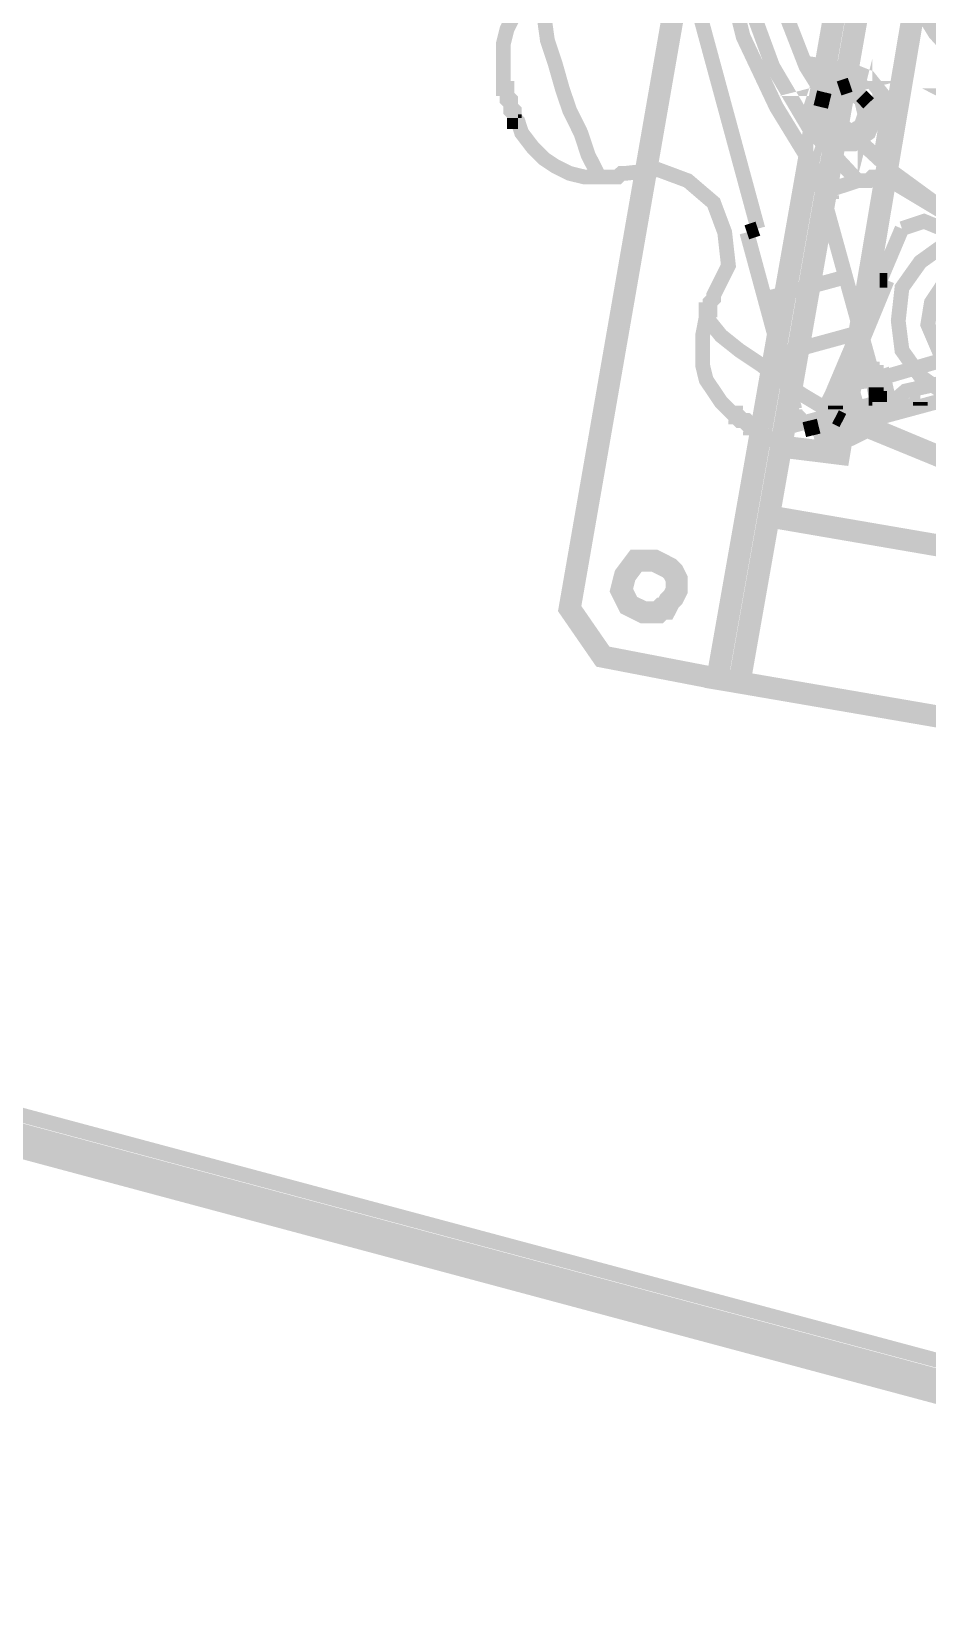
# Model space of a CAD drawing. Extents: x 0.1 to 11.6, y 0.3 to 16.2.
# Drawn here: x 9.562 to 9.967, y 6.123 to 6.829 of the extents above; entities that cross this region are included whole.
import ezdxf

# ---------------------------------------------------------------- set-up
doc = ezdxf.new("R2010")
doc.units = 0
doc.header["$MEASUREMENT"] = 0

msp = doc.modelspace()

# ---------------------------------------------------------------- linework, layer by layer
at = {"color": 0}
for points, const_width in [([(10.9916, 7.47), (11.0067, 7.40169), (11.0167, 7.33165), (11.02, 7.26167), (11.02, 6.77501), (11.0167, 6.71001), (11.0067, 6.64665), (10.99, 6.58333), (10.9667, 6.52165), (10.9383, 6.46332), (10.9033, 6.40831), (10.8633, 6.35667), (10.8184, 6.31), (10.7683, 6.26665), (10.715, 6.22999), (10.6583, 6.19835), (10.5983, 6.17333), (10.535, 6.155), (10.4717, 6.14165), (10.4067, 6.13499), (10.3417, 6.13667), (10.2767, 6.14333), (10.2133, 6.15668), (9.15001, 6.44168)], 0.00667), ([(9.15169, 6.44835), (10.215, 6.16336), (10.2783, 6.15001), (10.3417, 6.14165), (10.4067, 6.14165), (10.47, 6.14833), (10.5333, 6.16), (10.595, 6.18001), (10.655, 6.20503), (10.7116, 6.23503), (10.765, 6.27165), (10.8133, 6.315), (10.8583, 6.36165), (10.8983, 6.41168), (10.9316, 6.46669), (10.9616, 6.52501), (10.9833, 6.58501), (11, 6.64665), (11.01, 6.71164), (11.0133, 6.77501), (11.0133, 7.26167), (11.01, 7.33165), (11, 7.40001), (10.985, 7.46832)], 0.00667), ([(10.9933, 7.47), (11.0084, 7.40169), (11.0183, 7.33165), (11.0217, 7.26167), (11.0217, 6.77501), (11.0183, 6.71001), (11.0084, 6.64501), (10.9916, 6.58165), (10.9683, 6.52165), (10.94, 6.46164), (10.905, 6.40668), (10.865, 6.35499), (10.82, 6.30832), (10.77, 6.26665), (10.7167, 6.22835), (10.6583, 6.19667), (10.5983, 6.17165), (10.5367, 6.15332), (10.4717, 6.13997), (10.4067, 6.13336), (10.3417, 6.13499), (10.2767, 6.14165), (10.2116, 6.155), (9.53999, 6.33501)], 0.00667), ([(9.94667, 7.38167), (9.80501, 6.56836), (9.81999, 6.54665), (9.87169, 6.53668)], 0.01), ([(10.0183, 7.36833), (9.87169, 6.53668), (9.88167, 6.535), (10.0283, 7.36664)], 0.01), ([(9.14665, 7.27501), (9.14665, 6.435), (10.21, 6.15001), (10.2717, 6.13667), (10.3333, 6.12999), (10.3967, 6.12831), (10.4583, 6.13336), (10.52, 6.14333), (10.58, 6.16), (10.6383, 6.18164), (10.695, 6.21001), (10.7483, 6.24333), (10.7983, 6.28168), (10.8433, 6.32335), (10.885, 6.37169), (10.9217, 6.42165), (10.9533, 6.47499), (10.9783, 6.53168), (11, 6.59169), (11.015, 6.65169), (11.0233, 6.71332), (11.0267, 6.77669)], 0.01), ([(9.94336, 6.66835), (9.91667, 6.76497), (9.89833, 6.79497), (9.88336, 6.82667), (9.875, 6.86003), (9.87169, 6.89333), (9.87332, 6.92833), (9.84668, 7.02501)], 0.00667), ([(9.90001, 6.94835), (9.89833, 6.94835), (9.89833, 6.94667), (9.89665, 6.94499), (9.89501, 6.94336), (9.89333, 6.94336), (9.89165, 6.94336), (9.88667, 6.94168), (9.87999, 6.91), (9.87999, 6.87668), (9.88499, 6.845), (9.89665, 6.81332), (9.91336, 6.785), (9.935, 6.76167)], 0.00667), ([(9.88997, 6.74001), (9.83664, 6.93668)], 0.00667), ([(9.78999, 6.84668), (9.79335, 6.83664), (9.79497, 6.82497), (9.79833, 6.815), (9.80165, 6.80333), (9.80501, 6.79335), (9.81, 6.78331), (9.81332, 6.77333), (9.81836, 6.76335)], 0.00667), ([(9.95665, 6.84999), (9.97, 6.82835), (9.98665, 6.81), (10.0084, 6.79497), (10.0317, 6.78668), (10.0566, 6.785), (10.0817, 6.78836), (10.08, 6.78999)], 0.00667), ([(9.90001, 6.64165), (9.92665, 6.63835), (9.96001, 6.83664)], 0.01), ([(9.90001, 6.84332), (9.91168, 6.81332), (9.92833, 6.78668), (9.95167, 6.76497), (9.97667, 6.74669)], 0.00667), ([(9.78, 6.83664), (9.77669, 6.83003), (9.77501, 6.82335), (9.77501, 6.81836), (9.77501, 6.81168), (9.77501, 6.80501), (9.77669, 6.80165), (9.77669, 6.80003), (9.77669, 6.79833), (9.77832, 6.79665), (9.77832, 6.79335), (9.78, 6.79167), (9.78, 6.78999), (9.78168, 6.78836), (9.78331, 6.78331), (9.78836, 6.77669), (9.79335, 6.77165), (9.79833, 6.76833), (9.80501, 6.76497), (9.81168, 6.76335), (9.81836, 6.76335), (9.81999, 6.76335), (9.82167, 6.76335), (9.82335, 6.76335), (9.82497, 6.76335), (9.82667, 6.76335), (9.82835, 6.76497), (9.83003, 6.76497), (9.845, 6.76665), (9.85835, 6.76167), (9.87001, 6.75168), (9.875, 6.73833), (9.87668, 6.72331), (9.87001, 6.71001), (9.87001, 6.70833), (9.86833, 6.70665), (9.86833, 6.70503), (9.86833, 6.70335), (9.86664, 6.70335), (9.86664, 6.70167), (9.86664, 6.69997), (9.86501, 6.69168), (9.86501, 6.685), (9.86501, 6.67833), (9.86664, 6.67165), (9.87001, 6.66667), (9.87332, 6.66168), (9.87831, 6.65668), (9.87999, 6.655), (9.88167, 6.65332), (9.88499, 6.65332), (9.88667, 6.65169), (9.88835, 6.65001), (9.88997, 6.64833), (9.89165, 6.64833), (9.89333, 6.64665), (9.89165, 6.64665), (9.89165, 6.64833)], 0.00667), ([(9.91, 6.815), (9.93164, 6.81168), (9.94, 6.80832), (9.94667, 6.80003), (9.94835, 6.78999), (9.94499, 6.77001)], 0.00667), ([(9.91667, 6.78999), (9.91835, 6.79497), (9.91835, 6.79335), (9.91835, 6.79167), (9.91835, 6.78999), (9.91835, 6.78836), (9.91997, 6.78836), (9.91997, 6.78668), (9.92165, 6.785)], 0.00667), ([(9.94, 6.79665), (9.93832, 6.78999), (9.93832, 6.79167), (9.93832, 6.79335), (9.93832, 6.79497), (9.93832, 6.79665), (9.93832, 6.79833), (9.93668, 6.80003)], 0.00667), ([(9.77501, 6.80501), (9.77501, 6.80333), (9.77669, 6.80333), (9.77669, 6.80165), (9.77669, 6.80003), (9.77832, 6.79833), (9.77832, 6.79665), (9.77832, 6.79497), (9.78, 6.79335), (9.78, 6.79167), (9.78, 6.78999)], 0.00667), ([(9.91997, 6.80165), (9.92665, 6.80333), (9.92503, 6.80333), (9.92333, 6.80165), (9.92165, 6.80165), (9.92165, 6.80003), (9.91997, 6.80003), (9.91997, 6.79833), (9.91835, 6.79665), (9.91835, 6.79497)], 0.00667), ([(9.91997, 6.80165), (9.91835, 6.79497)], 0.00667), ([(9.93164, 6.80501), (9.93668, 6.80003), (9.935, 6.80165), (9.93332, 6.80165), (9.93332, 6.80333), (9.93164, 6.80333), (9.93001, 6.80333), (9.92833, 6.80333), (9.92665, 6.80333), (9.92503, 6.80333)], 0.00667), ([(9.93164, 6.80501), (9.92665, 6.80333)], 0.00667), ([(9.94, 6.79665), (9.93668, 6.80003)], 0.00667), ([(9.78168, 6.78836), (9.78, 6.78836), (9.78, 6.78999)], 0.00667), ([(9.91667, 6.78999), (9.92165, 6.785)], 0.00667), ([(9.92503, 6.78168), (9.93164, 6.78331), (9.93332, 6.78331), (9.935, 6.785), (9.93668, 6.785), (9.93668, 6.78668), (9.93832, 6.78836), (9.93832, 6.78999)], 0.00667), ([(9.93164, 6.78331), (9.93668, 6.785), (9.93832, 6.78999)], 0.00667), ([(9.92503, 6.78168), (9.92165, 6.785), (9.92333, 6.78331), (9.92503, 6.78331), (9.92665, 6.78331), (9.92833, 6.78168), (9.93001, 6.78331), (9.93164, 6.78331)], 0.00667), ([(9.91499, 6.64665), (10.3834, 6.77333)], 0.00667), ([(9.91997, 6.75), (9.91997, 6.75168), (9.91997, 6.75331), (9.91997, 6.75499), (9.92165, 6.75499), (9.92165, 6.75667), (9.92333, 6.75667), (9.92333, 6.75836), (9.92503, 6.75836), (9.935, 6.76167), (9.94, 6.76167), (9.94168, 6.76335), (9.94336, 6.76335), (9.94499, 6.76335), (9.94667, 6.76335), (9.94667, 6.76167), (9.94835, 6.76167), (9.94997, 6.76167), (9.98335, 6.74164)], 0.00667), ([(9.88499, 6.73833), (9.88997, 6.74001)], 0.00667), ([(9.90668, 6.65831), (9.88499, 6.73833)], 0.00667), ([(9.95503, 6.74001), (9.92333, 6.66499)], 0.00667), ([(10.19, 6.65169), (9.965, 6.74333), (9.95503, 6.74001)], 0.00667), ([(9.93001, 6.71832), (9.89333, 6.70833)], 0.00667), ([(9.94835, 6.71669), (9.92503, 6.66)], 0.00667), ([(9.94499, 6.71669), (9.94835, 6.71669)], 0.00667), ([(9.86664, 6.69997), (9.87332, 6.69168), (9.88167, 6.685), (9.89165, 6.67833), (9.90001, 6.67165), (9.91, 6.66499), (9.91835, 6.66), (9.92833, 6.65332), (9.93832, 6.64833)], 0.00667), ([(9.99832, 6.69997), (9.99832, 6.69835), (9.99832, 6.69499), (9.99832, 6.69336), (9.99669, 6.69168), (9.99501, 6.68832), (9.99333, 6.68668), (9.99164, 6.685), (9.98833, 6.685), (9.94835, 6.67333)], 0.00667), ([(9.90001, 6.68332), (9.93668, 6.69336)], 0.00667), ([(9.94, 6.67833), (9.94, 6.67665), (9.94168, 6.67665), (9.94168, 6.67503), (9.94336, 6.67503), (9.94336, 6.67333), (9.94499, 6.67333), (9.94667, 6.67333), (9.94835, 6.67333)], 0.00667), ([(9.92165, 6.66168), (9.92333, 6.66499), (9.92833, 6.65332)], 0.00667), ([(9.93164, 6.65332), (9.92833, 6.66835), (9.93164, 6.66997)], 0.00667), ([(9.94168, 6.67165), (9.93164, 6.66997), (9.93668, 6.65332)], 0.00667), ([(9.94997, 6.65831), (9.94667, 6.67333), (9.94168, 6.67165), (9.94499, 6.65668), (9.95665, 6.66667), (9.97168, 6.66997)], 0.00667), ([(9.94499, 6.66168), (9.94499, 6.66336), (9.94336, 6.66336), (9.94336, 6.66499), (9.94336, 6.66667), (9.94336, 6.66835)], 0.00667), ([(9.90668, 6.65831), (9.90668, 6.65668), (9.90831, 6.655), (9.90831, 6.65332), (9.90831, 6.65169), (9.94499, 6.66168)], 0.00667), ([(9.92165, 6.66168), (9.92165, 6.66), (9.92165, 6.65831), (9.92165, 6.65668), (9.92333, 6.65668), (9.92503, 6.655)], 0.00667), ([(9.94168, 6.655), (9.94499, 6.65668), (9.94835, 6.65668), (9.95167, 6.65831), (9.95503, 6.65831), (9.95665, 6.66), (9.96001, 6.66), (9.96164, 6.66), (9.96164, 6.66168), (9.96332, 6.66168)], 0.00667), ([(9.96332, 6.66), (9.96332, 6.66168)], 0.00667), ([(9.87831, 6.65668), (9.87999, 6.65668), (9.87999, 6.655), (9.88167, 6.655), (9.88336, 6.65332), (9.88499, 6.65169), (9.88667, 6.65169), (9.88667, 6.65001), (9.88835, 6.65001), (9.88997, 6.64833), (9.89165, 6.64833)], 0.00667), ([(9.89333, 6.64665), (9.89833, 6.64333), (9.905, 6.64165), (9.91168, 6.63997), (9.91835, 6.64165), (9.92665, 6.64333), (9.93164, 6.64501), (9.93832, 6.64833), (9.94, 6.65001), (9.94168, 6.65169), (9.94336, 6.65169), (9.94336, 6.65332), (9.94499, 6.655), (9.94667, 6.65668)], 0.00667), ([(9.91336, 6.65332), (9.91499, 6.64665)], 0.00667), ([(9.91997, 6.64833), (9.91997, 6.65001), (9.92165, 6.65001), (9.92333, 6.65001), (9.92503, 6.65169), (9.92833, 6.65169), (9.93001, 6.65169), (9.93332, 6.65332), (9.93832, 6.655), (9.94168, 6.655)], 0.00667), ([(9.92503, 6.66), (9.92503, 6.65831)], 0.00667), ([(9.92503, 6.65831), (10.0367, 6.61165)], 0.00667), ([(9.92503, 6.655), (9.92833, 6.65332)], 0.00667), ([(9.92833, 6.65332), (10.1517, 6.56168)], 0.00667), ([(9.89501, 6.61003), (10.1083, 6.57335)], 0.01), ([(9.84, 6.565), (9.84169, 6.565), (9.84332, 6.565), (9.84668, 6.56668), (9.84831, 6.56836), (9.84999, 6.56999), (9.85167, 6.57167), (9.85335, 6.58003), (9.84999, 6.58664), (9.84332, 6.59)], 0.00667), ([(10.095, 6.49832), (9.88167, 6.535)], 0.01)]:
    msp.add_lwpolyline(points, dxfattribs=dict(at, const_width=const_width))
for points, const_width in [([(9.93332, 6.77832), (9.94, 6.78331), (9.94336, 6.79167), (9.94168, 6.80165), (9.93332, 6.80664), (9.92503, 6.80832), (9.91667, 6.80333), (9.91336, 6.79335), (9.91499, 6.785), (9.92333, 6.77832), (9.93332, 6.77832)], 0.00667), ([(9.99501, 6.80003), (9.99333, 6.80003), (9.99164, 6.80003), (9.99001, 6.80003), (9.98833, 6.79833), (9.98833, 6.79665), (9.98503, 6.79833), (9.98665, 6.79833), (9.98833, 6.79833), (9.98833, 6.80003), (9.99001, 6.80003), (9.98833, 6.80003), (9.98665, 6.80003), (9.98833, 6.80165), (9.99164, 6.80333), (9.99333, 6.80165), (9.99501, 6.80165), (9.99669, 6.80333), (9.99669, 6.80165), (9.99501, 6.80003)], 0.01), ([(9.92665, 6.80333), (9.92165, 6.80003), (9.91835, 6.79335), (9.91997, 6.78836), (9.92503, 6.78331), (9.93164, 6.78331), (9.93668, 6.78668), (9.93832, 6.79167), (9.93668, 6.79833), (9.93164, 6.80165), (9.92665, 6.80333)], 0.00667), ([(9.98833, 6.66168), (10.0033, 6.66499), (10.015, 6.67333), (10.0233, 6.685), (10.025, 6.69835), (10.0233, 6.71332), (10.015, 6.72499), (10.0033, 6.73335), (9.98833, 6.73503), (9.97499, 6.73335), (9.96332, 6.72499), (9.95503, 6.71332), (9.95335, 6.69835), (9.95503, 6.685), (9.96332, 6.67333), (9.97499, 6.66499), (9.98833, 6.66168)], 0.00667), ([(10.1317, 6.61664), (9.97999, 6.67833), (9.97168, 6.685), (9.96669, 6.69667), (9.96832, 6.70665), (9.97499, 6.71669), (9.98665, 6.72), (9.99832, 6.71832), (10.1483, 6.65668), (10.1583, 6.65001), (10.1617, 6.63835), (10.16, 6.62831), (10.1533, 6.61833), (10.1433, 6.61501), (10.1317, 6.61664)], 0.00667), ([(9.84332, 6.59), (9.84668, 6.58832), (9.84999, 6.58664), (9.85167, 6.58501), (9.85335, 6.58165), (9.85335, 6.57835), (9.85335, 6.57667), (9.85167, 6.57335), (9.84999, 6.57167), (9.84831, 6.56836), (9.84668, 6.56836), (9.845, 6.56668), (9.84169, 6.56668), (9.83832, 6.56668), (9.83165, 6.56999), (9.82835, 6.57667), (9.83003, 6.58333), (9.83501, 6.59), (9.84332, 6.59)], 0.01)]:
    msp.add_lwpolyline(points, close=True, dxfattribs=dict(at, const_width=const_width))

doc.saveas('drawing.dxf')
